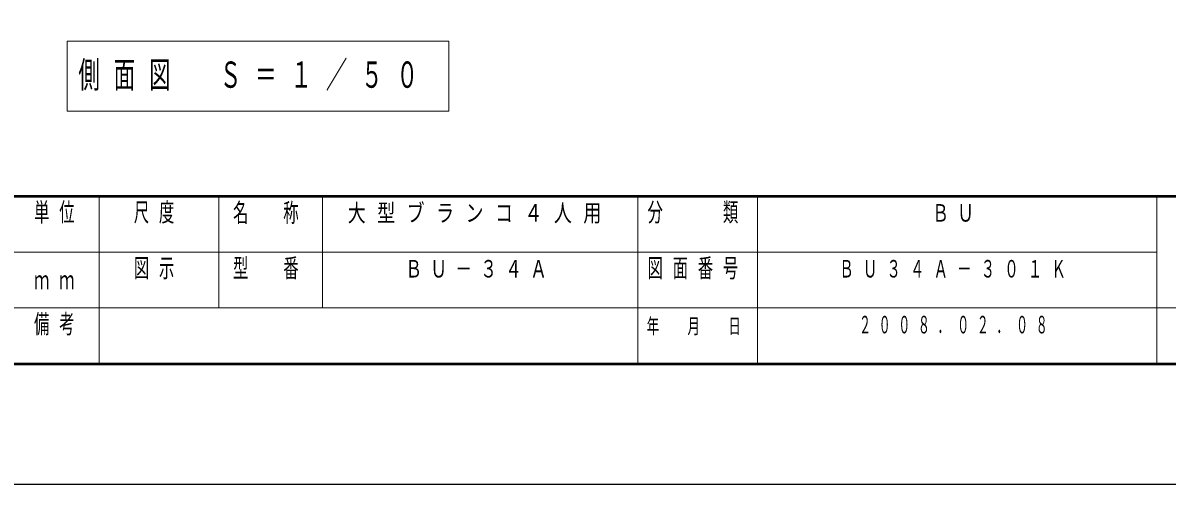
# Model space of a CAD drawing. Units: millimetres on the paper, scale 1:50. Extents: x 197 to 617, y 140 to 437.
# Drawn here: x 387.1 to 530.5, y 139.9 to 197.7 of the extents above; entities that cross this region are included whole.
import ezdxf

# ---------------------------------------------------------------- set-up
doc = ezdxf.new("R2010")
doc.units = ezdxf.units.MM
doc.layers.add('A3図枠', color=140, linetype='Continuous', lineweight=50)
doc.layers.add('線', color=2, linetype='Continuous', lineweight=25)
doc.layers.add('図面プロファイル', color=7, linetype='Continuous')
doc.styles.add('ＭＳ ゴシック', font='')
doc.styles.get('ＭＳ ゴシック').set_extended_font_data('MS Gothic')

msp = doc.modelspace()

# ---------------------------------------------------------------- linework, layer by layer
at = {"layer": 'A3図枠', "color": 7}
for p, q in [((214.181, 176.007), (599.181, 176.007)), ((214.181, 155.007), (599.181, 155.007))]:
    msp.add_line(p, q, dxfattribs=at)
at = {"layer": 'A3図枠', "color": 211, "lineweight": 13}
for p, q in [((396.681, 176.007), (396.681, 162.007)), ((411.681, 176.007), (411.681, 162.007)), ((464.181, 176.007), (464.181, 155.007)), ((529.181, 176.007), (529.181, 155.007)), ((411.681, 169.007), (529.181, 169.007)), ((356.681, 162.007), (599.181, 162.007))]:
    msp.add_line(p, q, dxfattribs=at)
at = {"layer": 'A3図枠', "color": 7, "lineweight": 13}
for p, q in [((424.681, 176.007), (424.681, 162.007)), ((479.181, 176.007), (479.181, 155.007)), ((356.681, 169.007), (411.681, 169.007)), ((396.681, 162.007), (396.681, 155.007))]:
    msp.add_line(p, q, dxfattribs=at)
at = {"layer": '線', "color": 7, "lineweight": 13}
for p, q in [((392.681, 195.44), (392.681, 186.64)), ((440.481, 195.44), (392.681, 195.44)), ((440.481, 186.64), (440.481, 195.44)), ((392.681, 186.64), (440.481, 186.64))]:
    msp.add_line(p, q, dxfattribs=at)
at = {"layer": '線', "color": 7}
msp.add_lwpolyline([(196.588, 139.92), (616.697, 139.92), (616.697, 436.915), (196.588, 436.915)], close=True, dxfattribs=at)

# ---------------------------------------------------------------- texts
at = {"layer": 'A3図枠', "color": 4, "style": 'ＭＳ ゴシック'}
for s, insert, char_height, attachment_point in [('\\T1.64;\\W0.6;単位', (391.681, 175.174), 2.346, 2), ('\\T1.64;\\W0.6;尺度', (404.181, 175.174), 2.346, 2), ('\\T1.64;\\W0.6;名\u3000称', (418.181, 175.11), 2.346, 2), ('\\T1.64;\\W0.6;分\u3000\u3000類', (471.681, 175.174), 2.346, 2), ('\\T1.64;\\W0.6;図示', (404.181, 168.174), 2.346, 2), ('\\T1.64;\\W0.6;型\u3000番', (418.181, 168.174), 2.346, 2), ('\\T1.64;\\W0.6;図面番号', (471.681, 168.174), 2.346, 2), ('\\T1.64;\\W0.6;ｍｍ', (391.681, 165.507), 2.346, 5), ('\\T1.64;\\W0.6;備考', (391.681, 161.174), 2.346, 2), ('\\T1.64;\\W0.6;年\u3000月\u3000日', (471.681, 160.674), 1.906, 2)]:
    msp.add_mtext(s, dxfattribs=dict(at, insert=insert, char_height=char_height, attachment_point=attachment_point))
at = {"layer": '図面プロファイル', "char_height": 2.199, "attachment_point": 2, "style": 'ＭＳ ゴシック'}
for s, insert in [('\\T1.64;\\W0.75;大型ブランコ４人用', (444.431, 175.007)), ('\\T1.49;\\W0.7;ＢＵ', (504.181, 175.007)), ('\\T1.49;\\W0.7;ＢＵ－３４Ａ', (444.431, 168.007)), ('\\T1.64;\\W0.6;ＢＵ３４Ａ－３０１Ｋ', (504.181, 168.007)), ('\\T1.64;\\W0.5;２００８．０２．０８', (504.181, 161.007))]:
    msp.add_mtext(s, dxfattribs=dict(at, insert=insert))
at = {"layer": '線', "color": 7, "insert": (394.081, 191.04), "char_height": 3.299, "attachment_point": 4, "style": 'ＭＳ ゴシック'}
msp.add_mtext('\\T1.64;\\W0.6;側面図\u3000Ｓ＝１／５０', dxfattribs=at)

doc.saveas('drawing.dxf')
